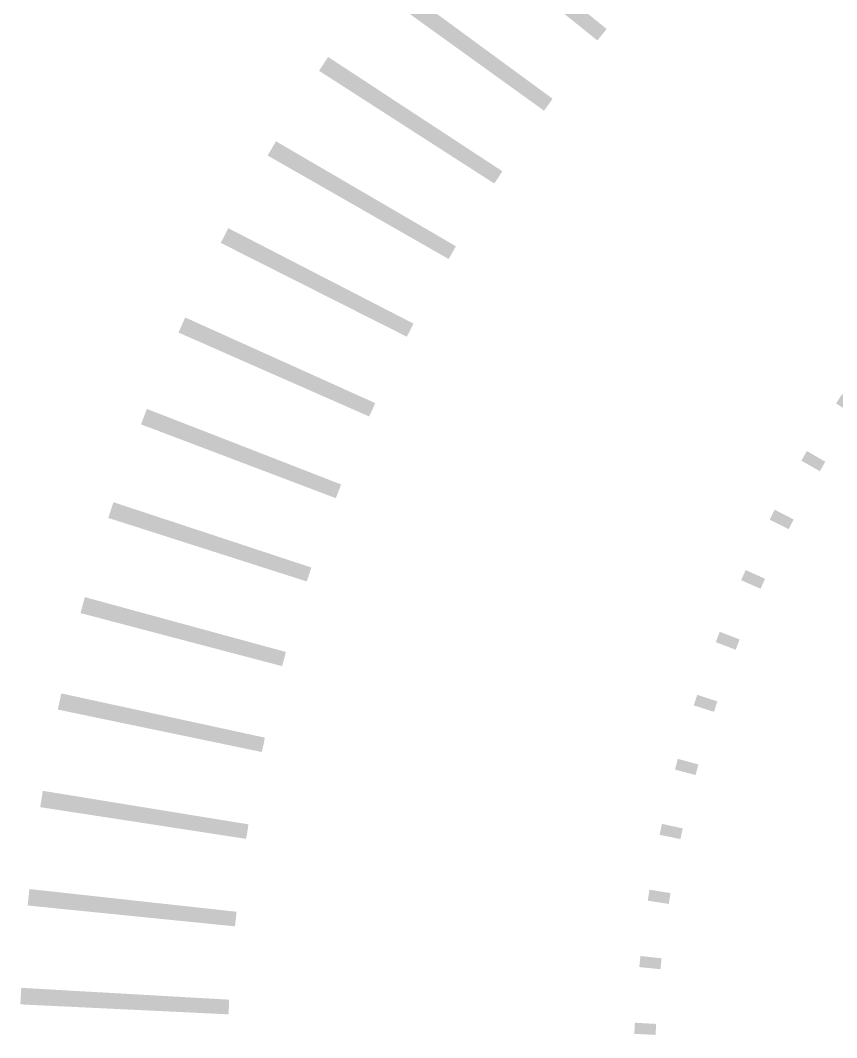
# Model space of a CAD drawing. Header units: inches. Extents: x -8.2 to 52.8, y -8.2 to 14.9.
# Drawn here: x -8.212 to -4.667, y 0.25 to 4.667 of the extents above; entities that cross this region are included whole.
import ezdxf

# ---------------------------------------------------------------- set-up
doc = ezdxf.new("R2010")
doc.units = ezdxf.units.IN
doc.header["$MEASUREMENT"] = 0
doc.layers.add('stamp', color=7, linetype='Continuous')

# ---------------------------------------------------------------- blocks, each defined once
blk = doc.blocks.new('*U6')
at = {"layer": 'stamp'}
h = blk.add_hatch(color=256, dxfattribs=at)
h.dxf.hatch_style = 1
h.paths.add_polyline_path([(0.0359, 1.3809, 0.002182), (-0.0359, 1.3809), (-0.0319, 0.4763, 0.017638), (0.0319, 0.4763)])
h = blk.add_hatch(color=256, dxfattribs=at)
h.dxf.hatch_style = 1
h.paths.add_polyline_path([(0.0242, -1.2886, 0.002182), (-0.0242, -1.2886), (-0.0238, -1.381, -0.002182), (0.0238, -1.381)])
blk = doc.blocks.new('*U7')
at = {"layer": 'stamp', "color": 0, "linetype": 'ByBlock', "lineweight": -2, "transparency": 16777216}
for p, rotation in [((-4.0206, 5.5339), 36.00000000000001), ((-4.3047, 5.3159), 39), ((-4.577, 5.0833), 42), ((-4.8368, 4.8368), 45.00000000000001), ((-5.0833, 4.577), 48.00000000000002), ((-5.3159, 4.3047), 51.00000000000001), ((-5.5339, 4.0206), 54), ((-5.7367, 3.7255), 57.00000000000004), ((-5.9238, 3.4201), 59.99999999999999), ((-6.0947, 3.1054), 63), ((-6.2489, 2.7822), 66.00000000000001), ((-6.3859, 2.4513), 68.99999999999999), ((-6.5054, 2.1137), 72), ((-6.6072, 1.7704), 75.00000000000001), ((-6.6908, 1.4222), 77.99999999999999), ((-6.756, 1.07), 81), ((-6.8028, 0.715), 84.00000000000003), ((-6.8309, 0.358), 86.99999999999997)]:
    blk.add_blockref('*U6', p, dxfattribs=dict(at, rotation=rotation))

msp = doc.modelspace()

# ---------------------------------------------------------------- block references
at = {"layer": 'stamp'}
msp.add_blockref('*U7', (0, 0), dxfattribs=at)

doc.saveas('drawing.dxf')
